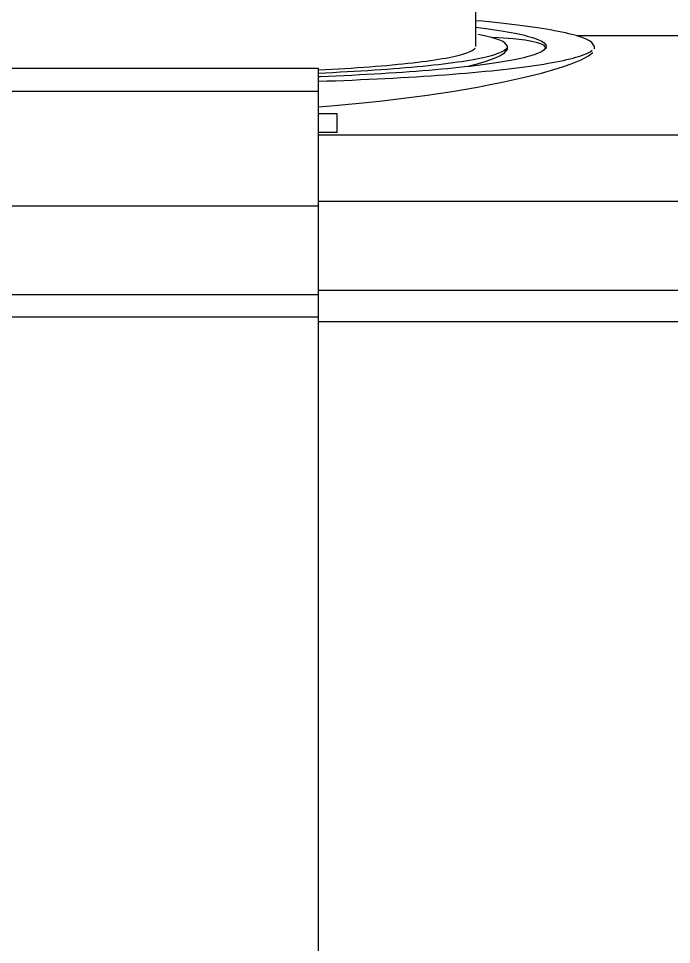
# Model space of a CAD drawing. Header units: millimetres. Extents: x 441156 to 441876, y 4514765 to 4515211.
# Drawn here: x 441490.0871 to 441490.2165, y 4514937.2084 to 4514937.3919 of the extents above; entities that cross this region are included whole.
import ezdxf

# ---------------------------------------------------------------- set-up
doc = ezdxf.new("R2010")
doc.units = ezdxf.units.MM
doc.layers.add('Collettore SL', color=7, linetype='Continuous')
doc.layers.add('Etichertta', color=252, linetype='Continuous')

msp = doc.modelspace()

# ---------------------------------------------------------------- linework, layer by layer
at = {"layer": 'Collettore SL', "color": 254, "linetype": 'Continuous'}
for p, q in [((441490.1777503174, 4514937.386397131), (441490.1777503174, 4514937.395189829)), ((441490.2795003174, 4514937.388525819), (441490.1976546912, 4514937.388525819)), ((441490.1840257735, 4514937.38592674), (441490.1839996079, 4514937.386424105)), ((441490.2012589362, 4514937.385910881), (441490.2012502186, 4514937.386408411)), ((441490.1502503174, 4514937.37304337), (441490.1465003174, 4514937.37304337)), ((441490.1502503174, 4514937.369340134), (441490.1502503174, 4514937.37304337)), ((441490.1502503174, 4514937.369340134), (441490.1465003174, 4514937.369340134)), ((441490.1465003174, 4514937.368889638), (441490.2795003174, 4514937.368889638)), ((441490.2795003174, 4514937.355655919), (441490.1465003174, 4514937.355655919)), ((441490.1465003174, 4514937.338111474), (441490.2795003174, 4514937.338111474)), ((441490.2795003174, 4514937.331819156), (441490.1465003174, 4514937.331819156))]:
    msp.add_line(p, q, dxfattribs=at)
for points in [[(441490.2012502186, 4514937.386408411, 0), (441490.2012274077, 4514937.386568867, 0), (441490.2011646088, 4514937.386729241, 0), (441490.2010618515, 4514937.38688946, 0), (441490.2009191844, 4514937.387049446, 0), (441490.2007366747, 4514937.387209124, 0), (441490.2005144086, 4514937.387368419, 0), (441490.200252491, 4514937.387527255, 0), (441490.1999510456, 4514937.387685558, 0), (441490.1996102144, 4514937.387843253, 0), (441490.1992301586, 4514937.388000266, 0), (441490.1988110574, 4514937.388156521, 0), (441490.1983531087, 4514937.388311947, 0), (441490.1978565284, 4514937.388466468, 0), (441490.1973215511, 4514937.388620013, 0), (441490.1967484292, 4514937.388772509, 0), (441490.1961374332, 4514937.388923884, 0), (441490.1954888515, 4514937.389074067, 0), (441490.1948029901, 4514937.389222985, 0), (441490.1940801728, 4514937.389370571, 0), (441490.1933207408, 4514937.389516752, 0), (441490.1925250523, 4514937.389661462, 0), (441490.1916934832, 4514937.389804631, 0), (441490.1908264256, 4514937.389946192, 0), (441490.1899242888, 4514937.390086077, 0), (441490.1889874988, 4514937.390224222, 0), (441490.1880164974, 4514937.39036056, 0), (441490.1870117432, 4514937.390495027, 0), (441490.1859737101, 4514937.390627561, 0), (441490.1849028883, 4514937.390758098, 0), (441490.1837997831, 4514937.390886578, 0), (441490.1826649149, 4514937.391012938, 0), (441490.1814988196, 4514937.391137119, 0), (441490.1803020475, 4514937.391259063, 0), (441490.1790751633, 4514937.391378713, 0), (441490.1778187461, 4514937.391496012, 0), (441490.1777503174, 4514937.391502256, 0)], [(441490.1777503174, 4514937.390207143, 0), (441490.1787418312, 4514937.390083062, 0), (441490.1797002607, 4514937.389957024, 0), (441490.1806250968, 4514937.389829093, 0), (441490.1815158478, 4514937.389699337, 0), (441490.1823720402, 4514937.389567826, 0), (441490.1831932188, 4514937.389434629, 0), (441490.1839789472, 4514937.389299818, 0), (441490.1847288078, 4514937.389163465, 0), (441490.185442402, 4514937.389025641, 0), (441490.1861193504, 4514937.388886419, 0), (441490.1867592933, 4514937.388745875, 0), (441490.1873618905, 4514937.388604082, 0), (441490.1879268216, 4514937.388461116, 0), (441490.1884537864, 4514937.388317053, 0), (441490.1889425048, 4514937.388171969, 0), (441490.189392717, 4514937.388025942, 0), (441490.1898041837, 4514937.387879049, 0), (441490.1901766862, 4514937.387731369, 0), (441490.1905100264, 4514937.387582979, 0), (441490.1908040273, 4514937.387433959, 0), (441490.1910585325, 4514937.387284388, 0), (441490.1912734067, 4514937.387134344, 0), (441490.1914485358, 4514937.38698391, 0), (441490.1915838266, 4514937.386833164, 0), (441490.1916792071, 4514937.386682185, 0), (441490.1917346269, 4514937.386531055, 0), (441490.1917502297, 4514937.386387115, 0)], [(441490.1839996079, 4514937.386424105, 0), (441490.1839720755, 4514937.386567294, 0), (441490.1839045613, 4514937.386710381, 0), (441490.1837971053, 4514937.386853284, 0), (441490.1836497713, 4514937.386995915, 0), (441490.1834626464, 4514937.387138193, 0), (441490.1832358416, 4514937.387280031, 0), (441490.1829694913, 4514937.387421345, 0), (441490.1826637534, 4514937.387562053, 0), (441490.1823188089, 4514937.387702071, 0), (441490.1819348623, 4514937.387841316, 0), (441490.1815121412, 4514937.387979704, 0), (441490.1810508959, 4514937.388117155, 0), (441490.1805513999, 4514937.388253586, 0), (441490.1800139491, 4514937.388388918, 0), (441490.179438862, 4514937.388523069, 0), (441490.1788264793, 4514937.388655961, 0), (441490.178177164, 4514937.388787514, 0), (441490.1777503174, 4514937.388869479, 0)], [(441490.1917415219, 4514937.385890143, 0), (441490.1917416097, 4514937.385900161, 0), (441490.19162797, 4514937.386247787, 0), (441490.1912860148, 4514937.386570787, 0), (441490.190718931, 4514937.386866526, 0), (441490.1899250422, 4514937.38713647, 0), (441490.1888536103, 4514937.387390672, 0), (441490.1875361397, 4514937.387616413, 0), (441490.1851422472, 4514937.387898784, 0), (441490.1822416139, 4514937.388121081, 0), (441490.1808257984, 4514937.388200215, 0)], [(441490.1465003174, 4514937.38112709, 0), (441490.1479632527, 4514937.381192295, 0), (441490.1494075439, 4514937.381260585, 0), (441490.1508323353, 4514937.381331918, 0), (441490.1522367825, 4514937.381406252, 0), (441490.1536200534, 4514937.381483545, 0), (441490.1549813282, 4514937.381563748, 0), (441490.1563198003, 4514937.381646816, 0), (441490.1576346765, 4514937.381732699, 0), (441490.1589251777, 4514937.381821346, 0), (441490.1601905392, 4514937.381912704, 0), (441490.1614300112, 4514937.382006719, 0), (441490.1626428591, 4514937.382103336, 0), (441490.1638283643, 4514937.382202498, 0), (441490.1649858243, 4514937.382304145, 0), (441490.1661145532, 4514937.382408218, 0), (441490.1672138822, 4514937.382514654, 0), (441490.1682831598, 4514937.38262339, 0), (441490.1693217524, 4514937.382734364, 0), (441490.1703290446, 4514937.382847507, 0), (441490.1713044395, 4514937.382962754, 0), (441490.1722473591, 4514937.383080036, 0), (441490.1731572446, 4514937.383199284, 0), (441490.1740335568, 4514937.383320427, 0), (441490.1748757766, 4514937.383443392, 0), (441490.1756834048, 4514937.383568108, 0), (441490.1764559628, 4514937.383694501, 0), (441490.1771929929, 4514937.383822495, 0), (441490.1778940582, 4514937.383952014, 0), (441490.1785587435, 4514937.384082983, 0), (441490.1791866547, 4514937.384215322, 0), (441490.1797774199, 4514937.384348955, 0), (441490.1803306889, 4514937.384483802, 0), (441490.180846134, 4514937.384619782, 0), (441490.1813234495, 4514937.384756816, 0), (441490.1817623528, 4514937.384894821, 0), (441490.1821625837, 4514937.385033716, 0), (441490.1825239052, 4514937.385173419, 0), (441490.1828461029, 4514937.385313848, 0), (441490.1831289861, 4514937.385454919, 0), (441490.1833723871, 4514937.385596548, 0), (441490.1835761617, 4514937.385738651, 0), (441490.1837401891, 4514937.385881145, 0), (441490.1838643722, 4514937.386023944, 0), (441490.1839486373, 4514937.386166965, 0), (441490.1839929345, 4514937.386310121, 0), (441490.1839996079, 4514937.386424105, 0)], [(441490.1465003174, 4514937.379488938, 0), (441490.1482150928, 4514937.379547368, 0), (441490.1499149, 4514937.379609031, 0), (441490.1515989366, 4514937.379673897, 0), (441490.1532664081, 4514937.379741937, 0), (441490.1549165274, 4514937.379813117, 0), (441490.1565485157, 4514937.379887405, 0), (441490.1581616027, 4514937.379964765, 0), (441490.1597550272, 4514937.380045162, 0), (441490.161328037, 4514937.380128555, 0), (441490.1628798899, 4514937.380214908, 0), (441490.1644098533, 4514937.380304178, 0), (441490.1659172052, 4514937.380396324, 0), (441490.1674012343, 4514937.380491302, 0), (441490.1688612399, 4514937.380589068, 0), (441490.1702965333, 4514937.380689574, 0), (441490.1717064368, 4514937.380792774, 0), (441490.173090285, 4514937.38089862, 0), (441490.174447425, 4514937.38100706, 0), (441490.1757772161, 4514937.381118045, 0), (441490.1770790307, 4514937.38123152, 0), (441490.1783522544, 4514937.381347435, 0), (441490.1795962864, 4514937.381465732, 0), (441490.1808105394, 4514937.381586356, 0), (441490.1819944404, 4514937.381709252, 0), (441490.1831474307, 4514937.381834359, 0), (441490.184268966, 4514937.38196162, 0), (441490.185358517, 4514937.382090975, 0), (441490.1864155696, 4514937.382222362, 0), (441490.1874396248, 4514937.382355719, 0), (441490.1884301993, 4514937.382490983, 0), (441490.1893868255, 4514937.382628092, 0), (441490.1903090522, 4514937.382766978, 0), (441490.1911964438, 4514937.382907579, 0), (441490.1920485817, 4514937.383049825, 0), (441490.1928650636, 4514937.383193652, 0), (441490.1936455042, 4514937.383338992, 0), (441490.1943895352, 4514937.383485774, 0), (441490.1950968055, 4514937.38363393, 0), (441490.1957669811, 4514937.383783391, 0), (441490.1963997458, 4514937.383934084, 0), (441490.196994801, 4514937.384085941, 0), (441490.1975518658, 4514937.384238889, 0), (441490.1980706773, 4514937.384392854, 0), (441490.1985509908, 4514937.384547765, 0), (441490.1989925793, 4514937.38470355, 0), (441490.1993952346, 4514937.384860135, 0), (441490.1997587666, 4514937.385017443, 0), (441490.2000830038, 4514937.385175404, 0), (441490.200367793, 4514937.385333941, 0), (441490.200613, 4514937.38549298, 0), (441490.2008185089, 4514937.385652446, 0), (441490.2009842228, 4514937.385812263, 0), (441490.2011100635, 4514937.385972356, 0), (441490.2011959715, 4514937.386132649, 0), (441490.2012419064, 4514937.386293068, 0), (441490.2012502186, 4514937.386408411, 0)], [(441490.1465003174, 4514937.381743012, 0), (441490.1478550236, 4514937.381811343, 0), (441490.149189254, 4514937.381882668, 0), (441490.1505021375, 4514937.381956942, 0), (441490.1517928166, 4514937.382034115, 0), (441490.1530604485, 4514937.382114138, 0), (441490.1543042053, 4514937.382196957, 0), (441490.1555232749, 4514937.38228252, 0), (441490.1567168611, 4514937.382370769, 0), (441490.1578841846, 4514937.382461648, 0), (441490.1590244829, 4514937.382555096, 0), (441490.1601370116, 4514937.382651054, 0), (441490.1612210439, 4514937.382749458, 0), (441490.162275872, 4514937.382850244, 0), (441490.1633008072, 4514937.382953347, 0), (441490.16429518, 4514937.383058698, 0), (441490.1652583411, 4514937.383166228, 0), (441490.1661896615, 4514937.38327587, 0), (441490.1670885331, 4514937.38338755, 0), (441490.1679543689, 4514937.383501194, 0), (441490.1687866033, 4514937.383616731, 0), (441490.169584693, 4514937.383734082, 0), (441490.1703481168, 4514937.383853173, 0), (441490.171076376, 4514937.383973924, 0), (441490.1717689953, 4514937.384096259, 0), (441490.1724255222, 4514937.384220096, 0), (441490.173045528, 4514937.384345355, 0), (441490.1736286078, 4514937.384471954, 0), (441490.1741743809, 4514937.38459981, 0), (441490.1746824908, 4514937.384728839, 0), (441490.1751526057, 4514937.384858957, 0), (441490.1755844187, 4514937.384990081, 0), (441490.1759776477, 4514937.385122123, 0), (441490.176332036, 4514937.385254998, 0), (441490.1766473521, 4514937.385388619, 0), (441490.1769233901, 4514937.385522898, 0), (441490.1771599697, 4514937.385657748, 0), (441490.1773569365, 4514937.385793081, 0), (441490.1775141618, 4514937.385928809, 0), (441490.177631543, 4514937.386064842, 0), (441490.1777090033, 4514937.386201093, 0), (441490.1777464923, 4514937.386337471, 0), (441490.1777503174, 4514937.386397131, 0)], [(441490.1917502297, 4514937.386387115, 0), (441490.1917275811, 4514937.386235921, 0), (441490.191664946, 4514937.386084813, 0), (441490.1915623576, 4514937.38593387, 0), (441490.1914198704, 4514937.385783174, 0), (441490.1912375602, 4514937.385632804, 0), (441490.1910155239, 4514937.38548284, 0), (441490.1907538795, 4514937.385333363, 0), (441490.190452766, 4514937.385184451, 0), (441490.1901123436, 4514937.385036183, 0), (441490.1897327932, 4514937.384888639, 0), (441490.1893143166, 4514937.384741897, 0), (441490.188857136, 4514937.384596034, 0), (441490.1883614947, 4514937.384451129, 0), (441490.187827656, 4514937.384307258, 0), (441490.1872559037, 4514937.384164498, 0), (441490.1866465417, 4514937.384022925, 0), (441490.1859998939, 4514937.383882614, 0), (441490.1853163041, 4514937.383743639, 0), (441490.1845961355, 4514937.383606075, 0), (441490.1838397711, 4514937.383469994, 0), (441490.1830476127, 4514937.383335469, 0), (441490.1822200816, 4514937.383202572, 0), (441490.1813576175, 4514937.383071373, 0), (441490.180460679, 4514937.382941942, 0), (441490.1795297427, 4514937.382814347, 0), (441490.1785653035, 4514937.382688656, 0), (441490.1775678741, 4514937.382564937, 0), (441490.1765379845, 4514937.382443255, 0), (441490.1754761824, 4514937.382323674, 0), (441490.1743830319, 4514937.382206259, 0), (441490.1732591143, 4514937.382091071, 0), (441490.1721050269, 4514937.381978172, 0), (441490.1709213831, 4514937.381867622, 0), (441490.1697088122, 4514937.38175948, 0), (441490.1684679586, 4514937.381653802, 0), (441490.167199482, 4514937.381550646, 0), (441490.1659040565, 4514937.381450066, 0), (441490.1645823707, 4514937.381352116, 0), (441490.1632351273, 4514937.381256848, 0), (441490.1618630423, 4514937.381164311, 0), (441490.1604668449, 4514937.381074556, 0), (441490.1590472775, 4514937.380987631, 0), (441490.1576050945, 4514937.38090358, 0), (441490.1561410624, 4514937.38082245, 0), (441490.1546559596, 4514937.380744283, 0), (441490.1531505754, 4514937.380669121, 0), (441490.15162571, 4514937.380597003, 0), (441490.1500821739, 4514937.380527969, 0), (441490.1485207876, 4514937.380462054, 0), (441490.146942381, 4514937.380399293, 0), (441490.1465003174, 4514937.380382398, 0)], [(441490.14652467, 4514937.374424338, 0), (441490.1490008805, 4514937.374622829, 0), (441490.1553336272, 4514937.375208258, 0), (441490.1586184519, 4514937.375557584, 0), (441490.1618269098, 4514937.375930308, 0), (441490.1676011297, 4514937.376684076, 0), (441490.1730231387, 4514937.377497445, 0), (441490.1780564581, 4514937.378356138, 0), (441490.1805802135, 4514937.378829528, 0), (441490.1829824376, 4514937.379310381, 0), (441490.1870968547, 4514937.380214121, 0), (441490.1907295538, 4514937.38111819, 0), (441490.1938556876, 4514937.382008718, 0), (441490.1953136136, 4514937.382475391, 0), (441490.1966195712, 4514937.382933443, 0), (441490.1986080153, 4514937.383744997, 0), (441490.2000498684, 4514937.384508244, 0), (441490.2009351268, 4514937.385214625, 0), (441490.2011778529, 4514937.385566641, 0), (441490.2012590252, 4514937.385900161, 0), (441490.2012589269, 4514937.385911413, 0)], [(441490.1840257565, 4514937.385927062, 0), (441490.184026462, 4514937.385900161, 0), (441490.1839464486, 4514937.38560517, 0), (441490.183705837, 4514937.385294506, 0), (441490.1832420206, 4514937.384926967, 0), (441490.1825734043, 4514937.384541824, 0), (441490.1816971574, 4514937.384139421, 0), (441490.1806375557, 4514937.383730564, 0), (441490.1793077914, 4514937.383286808, 0), (441490.1777620675, 4514937.382832576, 0), (441490.1761220155, 4514937.382400365, 0)]]:
    msp.add_polyline3d(points, dxfattribs=at)
at = {"layer": 'Etichertta', "color": 254, "linetype": 'Continuous'}
for p, q in [((441490.0815003174, 4514937.38207492), (441490.1465003174, 4514937.38207492)), ((441490.1465003174, 4514937.38207492), (441490.1465003174, 4514937.377546358)), ((441490.0815003174, 4514937.377546358), (441490.1465003174, 4514937.377546358)), ((441490.1465003174, 4514937.377546358), (441490.1465003174, 4514937.354784362)), ((441490.0815003174, 4514937.354784362), (441490.1465003174, 4514937.354784362)), ((441490.1465003174, 4514937.354784362), (441490.1465003174, 4514937.337239916)), ((441490.0815003174, 4514937.337239916), (441490.1465003174, 4514937.337239916)), ((441490.1465003174, 4514937.337239916), (441490.1465003174, 4514937.332835294)), ((441490.0815003174, 4514937.332835294), (441490.1465003174, 4514937.332835294)), ((441490.1465003174, 4514937.332835294), (441490.1465003174, 4514937.149116919))]:
    msp.add_line(p, q, dxfattribs=at)

doc.saveas('drawing.dxf')
